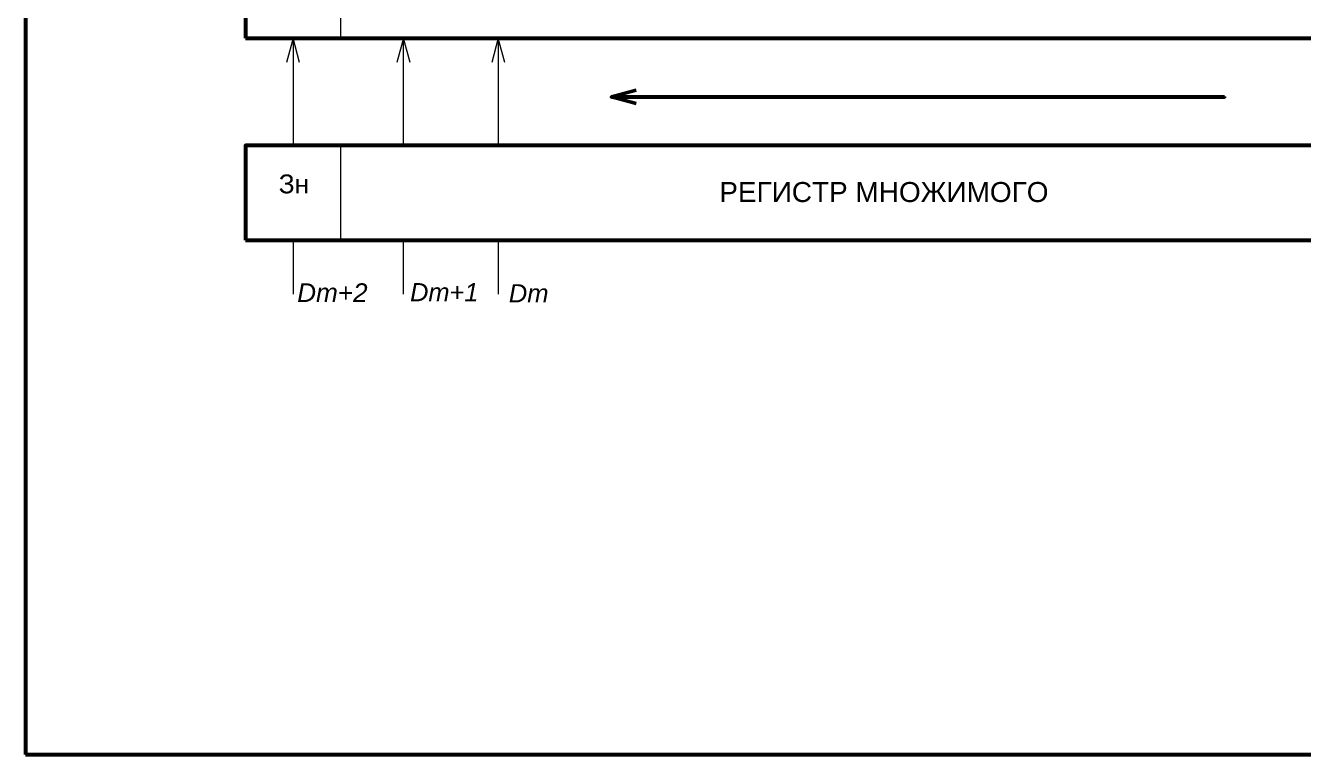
# Model space of a CAD drawing. Header units: millimetres. Extents: x 20 to 415, y 1 to 292.
# Drawn here: x 19.9 to 222.2, y 4.9 to 120.3 of the extents above; entities that cross this region are included whole.
import ezdxf

# ---------------------------------------------------------------- set-up
doc = ezdxf.new("R2010")
doc.units = ezdxf.units.MM
doc.header["$MEASUREMENT"] = 0
doc.layers.get('0').update_dxf_attribs({"linetype": 'CONTINUOUS'})
doc.styles.add('Arial$001', font='arial.ttf', dxfattribs={"height": 3.801168})
doc.styles.add('Arial$201', font='ariali.ttf', dxfattribs={"oblique": 15, "height": 4.617384})

msp = doc.modelspace()

# ---------------------------------------------------------------- linework, layer by layer
at = {"color": 0, "linetype": 'Continuous', "lineweight": 53, "true_color": 0x000007}
for points in [[(19.87, 4.86), (415.08, 4.86), (415.08, 291.96), (19.87, 291.96)], [(54.69, 118.34), (254.83, 118.34), (254.83, 133.33), (54.69, 133.33)], [(54.69, 86.31), (254.83, 86.31), (254.83, 101.31), (54.69, 101.31)]]:
    msp.add_lwpolyline(points, close=True, dxfattribs=at)
at = {"color": 0, "linetype": 'Continuous', "lineweight": 20, "true_color": 0x000007}
for points in [[(69.73, 133.33), (69.73, 118.34), (69.73, 118.34)], [(54.69, 118.34), (62.23, 118.34), (62.23, 101.31)], [(69.73, 118.34), (59.73, 118.34), (59.73, 118.34)], [(63.24, 114.48), (62.23, 118.34), (61.17, 114.48)], [(74.72, 118.34), (84.72, 118.34), (84.72, 118.34)], [(80.75, 114.48), (79.72, 118.34), (78.66, 114.48)], [(79.72, 101.31), (79.72, 118.34), (79.72, 118.34)], [(94.71, 118.34), (94.71, 101.31), (84.72, 101.31)], [(95.77, 114.48), (94.71, 118.34), (93.7, 114.48)], [(69.73, 101.31), (69.73, 86.31), (69.73, 86.31)], [(69.73, 101.31), (74.72, 101.31), (74.72, 101.31)], [(74.72, 101.31), (89.71, 101.31), (89.71, 101.31)], [(254.83, 86.31), (254.83, 101.31), (114.75, 101.31)], [(114.75, 101.31), (129.74, 101.31), (129.74, 101.31)], [(69.73, 86.31), (59.73, 86.31), (59.73, 86.31)], [(62.23, 86.31), (62.23, 77.8), (62.23, 77.8)], [(74.72, 86.31), (84.72, 86.31), (84.72, 86.31)], [(79.72, 77.8), (79.72, 86.31), (79.72, 86.31)], [(94.71, 86.31), (94.71, 77.8), (94.71, 77.8)]]:
    msp.add_lwpolyline(points, dxfattribs=at)
at = {"color": 0, "linetype": 'Continuous', "lineweight": 50, "true_color": 0x000007}
msp.add_lwpolyline([(116.54, 108), (112.63, 109.02), (116.54, 110.08)], dxfattribs=at)
at = {"color": 0, "linetype": 'Continuous', "lineweight": 53, "true_color": 0x000007}
msp.add_lwpolyline([(112.63, 109.02), (209.72, 109.02), (209.72, 109.02)], dxfattribs=at)

# ---------------------------------------------------------------- texts
at = {"color": 0, "true_color": 0x000007}
for s, height, style, p in [('Зн', 2.997, 'Arial$001', (59.95, 93.74)), ('РЕГИСТР МНОЖИМОГО', 3.1685, 'Arial$001', (129.71, 92.37)), ('Dm+2', 2.961, 'Arial$201', (62.88, 76.53)), ('Dm+1', 2.874, 'Arial$201', (80.76, 76.65)), ('Dm', 2.899, 'Arial$201', (96.38, 76.46))]:
    msp.add_text(s, height=height, dxfattribs=dict(at, style=style)).set_placement(p)

doc.saveas('drawing.dxf')
